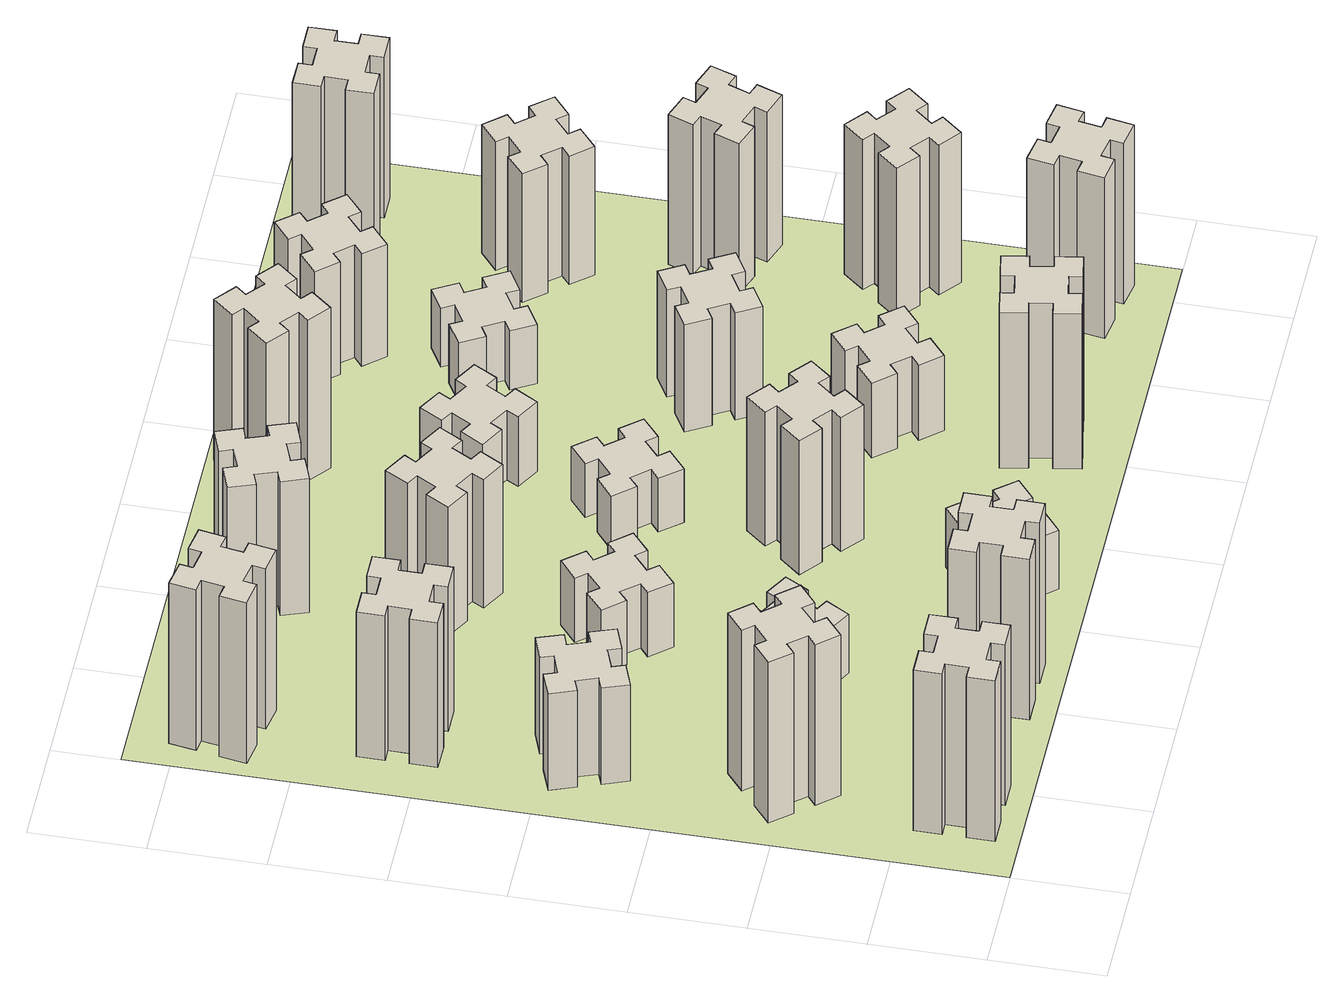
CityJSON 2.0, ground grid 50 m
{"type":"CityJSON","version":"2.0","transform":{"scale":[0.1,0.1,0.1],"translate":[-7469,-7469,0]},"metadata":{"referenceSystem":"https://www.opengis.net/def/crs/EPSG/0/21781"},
"CityObjects":{
"building1":{"type":"Building","attributes":{"class":"1000","function":"1000","usage":"1000","yearOfConstruction":2016,"roofType":"1000","measuredHeight":90,"storeysAboveGround":30,"storeysBelowGround":0},"geometry":[{"type":"Solid","lod":"1","boundaries":[[[[0,1,2,3,4,5,6,7,8,9,10,11,12,13,14,15,16,17,18,19]],[[17,16,20,21]],[[16,15,22,20]],[[15,14,23,22]],[[14,13,24,23]],[[13,12,25,24]],[[12,11,26,25]],[[11,10,27,26]],[[10,9,28,27]],[[9,8,29,28]],[[8,7,30,29]],[[7,6,31,30]],[[6,5,32,31]],[[5,4,33,32]],[[4,3,34,33]],[[3,2,35,34]],[[2,1,36,35]],[[1,0,37,36]],[[0,19,38,37]],[[19,18,39,38]],[[18,17,21,39]],[[24,25,26,27,28,29,30,31,32,33,34,35,36,37,38,39,21,20,22,23]]]]}]},
"building2":{"type":"Building","attributes":{"class":"1000","function":"1000","usage":"1000","yearOfConstruction":2016,"roofType":"1000","measuredHeight":90,"storeysAboveGround":30,"storeysBelowGround":0},"geometry":[{"type":"Solid","lod":"1","boundaries":[[[[40,41,42,43,44,45,46,47,48,49,50,51,52,53,54,55,56,57,58,59]],[[57,56,60,61]],[[56,55,62,60]],[[55,54,63,62]],[[54,53,64,63]],[[53,52,65,64]],[[52,51,66,65]],[[51,50,67,66]],[[50,49,68,67]],[[49,48,69,68]],[[48,47,70,69]],[[47,46,71,70]],[[46,45,72,71]],[[45,44,73,72]],[[44,43,74,73]],[[43,42,75,74]],[[42,41,76,75]],[[41,40,77,76]],[[40,59,78,77]],[[59,58,79,78]],[[58,57,61,79]],[[64,65,66,67,68,69,70,71,72,73,74,75,76,77,78,79,61,60,62,63]]]]}]},
"building3":{"type":"Building","attributes":{"class":"1000","function":"1000","usage":"1000","yearOfConstruction":2016,"roofType":"1000","measuredHeight":54,"storeysAboveGround":30,"storeysBelowGround":0},"geometry":[{"type":"Solid","lod":"1","boundaries":[[[[80,81,82,83,84,85,86,87,88,89,90,91,92,93,94,95,96,97,98,99]],[[97,96,100,101]],[[96,95,102,100]],[[95,94,103,102]],[[94,93,104,103]],[[93,92,105,104]],[[92,91,106,105]],[[91,90,107,106]],[[90,89,108,107]],[[89,88,109,108]],[[88,87,110,109]],[[87,86,111,110]],[[86,85,112,111]],[[85,84,113,112]],[[84,83,114,113]],[[83,82,115,114]],[[82,81,116,115]],[[81,80,117,116]],[[80,99,118,117]],[[99,98,119,118]],[[98,97,101,119]],[[104,105,106,107,108,109,110,111,112,113,114,115,116,117,118,119,101,100,102,103]]]]}]},
"building4":{"type":"Building","attributes":{"class":"1000","function":"1000","usage":"1000","yearOfConstruction":2016,"roofType":"1000","measuredHeight":81,"storeysAboveGround":30,"storeysBelowGround":0},"geometry":[{"type":"Solid","lod":"1","boundaries":[[[[120,121,122,123,124,125,126,127,128,129,130,131,132,133,134,135,136,137,138,139]],[[137,136,140,141]],[[136,135,142,140]],[[135,134,143,142]],[[134,133,144,143]],[[133,132,145,144]],[[132,131,146,145]],[[131,130,147,146]],[[130,129,148,147]],[[129,128,149,148]],[[128,127,150,149]],[[127,126,151,150]],[[126,125,152,151]],[[125,124,153,152]],[[124,123,154,153]],[[123,122,155,154]],[[122,121,156,155]],[[121,120,157,156]],[[120,139,158,157]],[[139,138,159,158]],[[138,137,141,159]],[[144,145,146,147,148,149,150,151,152,153,154,155,156,157,158,159,141,140,142,143]]]]}]},
"building5":{"type":"Building","attributes":{"class":"1000","function":"1000","usage":"1000","yearOfConstruction":2016,"roofType":"1000","measuredHeight":90,"storeysAboveGround":30,"storeysBelowGround":0},"geometry":[{"type":"Solid","lod":"1","boundaries":[[[[160,161,162,163,164,165,166,167,168,169,170,171,172,173,174,175,176,177,178,179]],[[177,176,180,181]],[[176,175,182,180]],[[175,174,183,182]],[[174,173,184,183]],[[173,172,185,184]],[[172,171,186,185]],[[171,170,187,186]],[[170,169,188,187]],[[169,168,189,188]],[[168,167,190,189]],[[167,166,191,190]],[[166,165,192,191]],[[165,164,193,192]],[[164,163,194,193]],[[163,162,195,194]],[[162,161,196,195]],[[161,160,197,196]],[[160,179,198,197]],[[179,178,199,198]],[[178,177,181,199]],[[184,185,186,187,188,189,190,191,192,193,194,195,196,197,198,199,181,180,182,183]]]]}]},
"building6":{"type":"Building","attributes":{"class":"1000","function":"1000","usage":"1000","yearOfConstruction":2016,"roofType":"1000","measuredHeight":90,"storeysAboveGround":30,"storeysBelowGround":0},"geometry":[{"type":"Solid","lod":"1","boundaries":[[[[200,201,202,203,204,205,206,207,208,209,210,211,212,213,214,215,216,217,218,219]],[[217,216,220,221]],[[216,215,222,220]],[[215,214,223,222]],[[214,213,224,223]],[[213,212,225,224]],[[212,211,226,225]],[[211,210,227,226]],[[210,209,228,227]],[[209,208,229,228]],[[208,207,230,229]],[[207,206,231,230]],[[206,205,232,231]],[[205,204,233,232]],[[204,203,234,233]],[[203,202,235,234]],[[202,201,236,235]],[[201,200,237,236]],[[200,219,238,237]],[[219,218,239,238]],[[218,217,221,239]],[[224,225,226,227,228,229,230,231,232,233,234,235,236,237,238,239,221,220,222,223]]]]}]},
"building7":{"type":"Building","attributes":{"class":"1000","function":"1000","usage":"1000","yearOfConstruction":2016,"roofType":"1000","measuredHeight":33,"storeysAboveGround":30,"storeysBelowGround":0},"geometry":[{"type":"Solid","lod":"1","boundaries":[[[[240,241,242,243,244,245,246,247,248,249,250,251,252,253,254,255,256,257,258,259]],[[257,256,260,261]],[[256,255,262,260]],[[255,254,263,262]],[[254,253,264,263]],[[253,252,265,264]],[[252,251,266,265]],[[251,250,267,266]],[[250,249,268,267]],[[249,248,269,268]],[[248,247,270,269]],[[247,246,271,270]],[[246,245,272,271]],[[245,244,273,272]],[[244,243,274,273]],[[243,242,275,274]],[[242,241,276,275]],[[241,240,277,276]],[[240,259,278,277]],[[259,258,279,278]],[[258,257,261,279]],[[264,265,266,267,268,269,270,271,272,273,274,275,276,277,278,279,261,260,262,263]]]]}]},
"building8":{"type":"Building","attributes":{"class":"1000","function":"1000","usage":"1000","yearOfConstruction":2016,"roofType":"1000","measuredHeight":36,"storeysAboveGround":30,"storeysBelowGround":0},"geometry":[{"type":"Solid","lod":"1","boundaries":[[[[280,281,282,283,284,285,286,287,288,289,290,291,292,293,294,295,296,297,298,299]],[[297,296,300,301]],[[296,295,302,300]],[[295,294,303,302]],[[294,293,304,303]],[[293,292,305,304]],[[292,291,306,305]],[[291,290,307,306]],[[290,289,308,307]],[[289,288,309,308]],[[288,287,310,309]],[[287,286,311,310]],[[286,285,312,311]],[[285,284,313,312]],[[284,283,314,313]],[[283,282,315,314]],[[282,281,316,315]],[[281,280,317,316]],[[280,299,318,317]],[[299,298,319,318]],[[298,297,301,319]],[[304,305,306,307,308,309,310,311,312,313,314,315,316,317,318,319,301,300,302,303]]]]}]},
"building9":{"type":"Building","attributes":{"class":"1000","function":"1000","usage":"1000","yearOfConstruction":2016,"roofType":"1000","measuredHeight":33,"storeysAboveGround":30,"storeysBelowGround":0},"geometry":[{"type":"Solid","lod":"1","boundaries":[[[[320,321,322,323,324,325,326,327,328,329,330,331,332,333,334,335,336,337,338,339]],[[337,336,340,341]],[[336,335,342,340]],[[335,334,343,342]],[[334,333,344,343]],[[333,332,345,344]],[[332,331,346,345]],[[331,330,347,346]],[[330,329,348,347]],[[329,328,349,348]],[[328,327,350,349]],[[327,326,351,350]],[[326,325,352,351]],[[325,324,353,352]],[[324,323,354,353]],[[323,322,355,354]],[[322,321,356,355]],[[321,320,357,356]],[[320,339,358,357]],[[339,338,359,358]],[[338,337,341,359]],[[344,345,346,347,348,349,350,351,352,353,354,355,356,357,358,359,341,340,342,343]]]]}]},
"building10":{"type":"Building","attributes":{"class":"1000","function":"1000","usage":"1000","yearOfConstruction":2016,"roofType":"1000","measuredHeight":72,"storeysAboveGround":30,"storeysBelowGround":0},"geometry":[{"type":"Solid","lod":"1","boundaries":[[[[360,361,362,363,364,365,366,367,368,369,370,371,372,373,374,375,376,377,378,379]],[[377,376,380,381]],[[376,375,382,380]],[[375,374,383,382]],[[374,373,384,383]],[[373,372,385,384]],[[372,371,386,385]],[[371,370,387,386]],[[370,369,388,387]],[[369,368,389,388]],[[368,367,390,389]],[[367,366,391,390]],[[366,365,392,391]],[[365,364,393,392]],[[364,363,394,393]],[[363,362,395,394]],[[362,361,396,395]],[[361,360,397,396]],[[360,379,398,397]],[[379,378,399,398]],[[378,377,381,399]],[[384,385,386,387,388,389,390,391,392,393,394,395,396,397,398,399,381,380,382,383]]]]}]},
"building11":{"type":"Building","attributes":{"class":"1000","function":"1000","usage":"1000","yearOfConstruction":2016,"roofType":"1000","measuredHeight":75,"storeysAboveGround":30,"storeysBelowGround":0},"geometry":[{"type":"Solid","lod":"1","boundaries":[[[[400,401,402,403,404,405,406,407,408,409,410,411,412,413,414,415,416,417,418,419]],[[417,416,420,421]],[[416,415,422,420]],[[415,414,423,422]],[[414,413,424,423]],[[413,412,425,424]],[[412,411,426,425]],[[411,410,427,426]],[[410,409,428,427]],[[409,408,429,428]],[[408,407,430,429]],[[407,406,431,430]],[[406,405,432,431]],[[405,404,433,432]],[[404,403,434,433]],[[403,402,435,434]],[[402,401,436,435]],[[401,400,437,436]],[[400,419,438,437]],[[419,418,439,438]],[[418,417,421,439]],[[424,425,426,427,428,429,430,431,432,433,434,435,436,437,438,439,421,420,422,423]]]]}]},
"building12":{"type":"Building","attributes":{"class":"1000","function":"1000","usage":"1000","yearOfConstruction":2016,"roofType":"1000","measuredHeight":75,"storeysAboveGround":30,"storeysBelowGround":0},"geometry":[{"type":"Solid","lod":"1","boundaries":[[[[440,441,442,443,444,445,446,447,448,449,450,451,452,453,454,455,456,457,458,459]],[[457,456,460,461]],[[456,455,462,460]],[[455,454,463,462]],[[454,453,464,463]],[[453,452,465,464]],[[452,451,466,465]],[[451,450,467,466]],[[450,449,468,467]],[[449,448,469,468]],[[448,447,470,469]],[[447,446,471,470]],[[446,445,472,471]],[[445,444,473,472]],[[444,443,474,473]],[[443,442,475,474]],[[442,441,476,475]],[[441,440,477,476]],[[440,459,478,477]],[[459,458,479,478]],[[458,457,461,479]],[[464,465,466,467,468,469,470,471,472,473,474,475,476,477,478,479,461,460,462,463]]]]}]},
"building13":{"type":"Building","attributes":{"class":"1000","function":"1000","usage":"1000","yearOfConstruction":2016,"roofType":"1000","measuredHeight":30,"storeysAboveGround":30,"storeysBelowGround":0},"geometry":[{"type":"Solid","lod":"1","boundaries":[[[[480,481,482,483,484,485,486,487,488,489,490,491,492,493,494,495,496,497,498,499]],[[497,496,500,501]],[[496,495,502,500]],[[495,494,503,502]],[[494,493,504,503]],[[493,492,505,504]],[[492,491,506,505]],[[491,490,507,506]],[[490,489,508,507]],[[489,488,509,508]],[[488,487,510,509]],[[487,486,511,510]],[[486,485,512,511]],[[485,484,513,512]],[[484,483,514,513]],[[483,482,515,514]],[[482,481,516,515]],[[481,480,517,516]],[[480,499,518,517]],[[499,498,519,518]],[[498,497,501,519]],[[504,505,506,507,508,509,510,511,512,513,514,515,516,517,518,519,501,500,502,503]]]]}]},
"building14":{"type":"Building","attributes":{"class":"1000","function":"1000","usage":"1000","yearOfConstruction":2016,"roofType":"1000","measuredHeight":87,"storeysAboveGround":30,"storeysBelowGround":0},"geometry":[{"type":"Solid","lod":"1","boundaries":[[[[520,521,522,523,524,525,526,527,528,529,530,531,532,533,534,535,536,537,538,539]],[[537,536,540,541]],[[536,535,542,540]],[[535,534,543,542]],[[534,533,544,543]],[[533,532,545,544]],[[532,531,546,545]],[[531,530,547,546]],[[530,529,548,547]],[[529,528,549,548]],[[528,527,550,549]],[[527,526,551,550]],[[526,525,552,551]],[[525,524,553,552]],[[524,523,554,553]],[[523,522,555,554]],[[522,521,556,555]],[[521,520,557,556]],[[520,539,558,557]],[[539,538,559,558]],[[538,537,541,559]],[[544,545,546,547,548,549,550,551,552,553,554,555,556,557,558,559,541,540,542,543]]]]}]},
"building15":{"type":"Building","attributes":{"class":"1000","function":"1000","usage":"1000","yearOfConstruction":2016,"roofType":"1000","measuredHeight":39,"storeysAboveGround":30,"storeysBelowGround":0},"geometry":[{"type":"Solid","lod":"1","boundaries":[[[[560,561,562,563,564,565,566,567,568,569,570,571,572,573,574,575,576,577,578,579]],[[577,576,580,581]],[[576,575,582,580]],[[575,574,583,582]],[[574,573,584,583]],[[573,572,585,584]],[[572,571,586,585]],[[571,570,587,586]],[[570,569,588,587]],[[569,568,589,588]],[[568,567,590,589]],[[567,566,591,590]],[[566,565,592,591]],[[565,564,593,592]],[[564,563,594,593]],[[563,562,595,594]],[[562,561,596,595]],[[561,560,597,596]],[[560,579,598,597]],[[579,578,599,598]],[[578,577,581,599]],[[584,585,586,587,588,589,590,591,592,593,594,595,596,597,598,599,581,580,582,583]]]]}]},
"building16":{"type":"Building","attributes":{"class":"1000","function":"1000","usage":"1000","yearOfConstruction":2016,"roofType":"1000","measuredHeight":90,"storeysAboveGround":30,"storeysBelowGround":0},"geometry":[{"type":"Solid","lod":"1","boundaries":[[[[600,601,602,603,604,605,606,607,608,609,610,611,612,613,614,615,616,617,618,619]],[[617,616,620,621]],[[616,615,622,620]],[[615,614,623,622]],[[614,613,624,623]],[[613,612,625,624]],[[612,611,626,625]],[[611,610,627,626]],[[610,609,628,627]],[[609,608,629,628]],[[608,607,630,629]],[[607,606,631,630]],[[606,605,632,631]],[[605,604,633,632]],[[604,603,634,633]],[[603,602,635,634]],[[602,601,636,635]],[[601,600,637,636]],[[600,619,638,637]],[[619,618,639,638]],[[618,617,621,639]],[[624,625,626,627,628,629,630,631,632,633,634,635,636,637,638,639,621,620,622,623]]]]}]},
"building17":{"type":"Building","attributes":{"class":"1000","function":"1000","usage":"1000","yearOfConstruction":2016,"roofType":"1000","measuredHeight":42,"storeysAboveGround":30,"storeysBelowGround":0},"geometry":[{"type":"Solid","lod":"1","boundaries":[[[[640,641,642,643,644,645,646,647,648,649,650,651,652,653,654,655,656,657,658,659]],[[657,656,660,661]],[[656,655,662,660]],[[655,654,663,662]],[[654,653,664,663]],[[653,652,665,664]],[[652,651,666,665]],[[651,650,667,666]],[[650,649,668,667]],[[649,648,669,668]],[[648,647,670,669]],[[647,646,671,670]],[[646,645,672,671]],[[645,644,673,672]],[[644,643,674,673]],[[643,642,675,674]],[[642,641,676,675]],[[641,640,677,676]],[[640,659,678,677]],[[659,658,679,678]],[[658,657,661,679]],[[664,665,666,667,668,669,670,671,672,673,674,675,676,677,678,679,661,660,662,663]]]]}]},
"building18":{"type":"Building","attributes":{"class":"1000","function":"1000","usage":"1000","yearOfConstruction":2016,"roofType":"1000","measuredHeight":60,"storeysAboveGround":30,"storeysBelowGround":0},"geometry":[{"type":"Solid","lod":"1","boundaries":[[[[680,681,682,683,684,685,686,687,688,689,690,691,692,693,694,695,696,697,698,699]],[[697,696,700,701]],[[696,695,702,700]],[[695,694,703,702]],[[694,693,704,703]],[[693,692,705,704]],[[692,691,706,705]],[[691,690,707,706]],[[690,689,708,707]],[[689,688,709,708]],[[688,687,710,709]],[[687,686,711,710]],[[686,685,712,711]],[[685,684,713,712]],[[684,683,714,713]],[[683,682,715,714]],[[682,681,716,715]],[[681,680,717,716]],[[680,699,718,717]],[[699,698,719,718]],[[698,697,701,719]],[[704,705,706,707,708,709,710,711,712,713,714,715,716,717,718,719,701,700,702,703]]]]}]},
"building19":{"type":"Building","attributes":{"class":"1000","function":"1000","usage":"1000","yearOfConstruction":2016,"roofType":"1000","measuredHeight":33,"storeysAboveGround":30,"storeysBelowGround":0},"geometry":[{"type":"Solid","lod":"1","boundaries":[[[[720,721,722,723,724,725,726,727,728,729,730,731,732,733,734,735,736,737,738,739]],[[737,736,740,741]],[[736,735,742,740]],[[735,734,743,742]],[[734,733,744,743]],[[733,732,745,744]],[[732,731,746,745]],[[731,730,747,746]],[[730,729,748,747]],[[729,728,749,748]],[[728,727,750,749]],[[727,726,751,750]],[[726,725,752,751]],[[725,724,753,752]],[[724,723,754,753]],[[723,722,755,754]],[[722,721,756,755]],[[721,720,757,756]],[[720,739,758,757]],[[739,738,759,758]],[[738,737,741,759]],[[744,745,746,747,748,749,750,751,752,753,754,755,756,757,758,759,741,740,742,743]]]]}]},
"building20":{"type":"Building","attributes":{"class":"1000","function":"1000","usage":"1000","yearOfConstruction":2016,"roofType":"1000","measuredHeight":90,"storeysAboveGround":30,"storeysBelowGround":0},"geometry":[{"type":"Solid","lod":"1","boundaries":[[[[760,761,762,763,764,765,766,767,768,769,770,771,772,773,774,775,776,777,778,779]],[[777,776,780,781]],[[776,775,782,780]],[[775,774,783,782]],[[774,773,784,783]],[[773,772,785,784]],[[772,771,786,785]],[[771,770,787,786]],[[770,769,788,787]],[[769,768,789,788]],[[768,767,790,789]],[[767,766,791,790]],[[766,765,792,791]],[[765,764,793,792]],[[764,763,794,793]],[[763,762,795,794]],[[762,761,796,795]],[[761,760,797,796]],[[760,779,798,797]],[[779,778,799,798]],[[778,777,781,799]],[[784,785,786,787,788,789,790,791,792,793,794,795,796,797,798,799,781,780,782,783]]]]}]},
"building21":{"type":"Building","attributes":{"class":"1000","function":"1000","usage":"1000","yearOfConstruction":2016,"roofType":"1000","measuredHeight":63,"storeysAboveGround":30,"storeysBelowGround":0},"geometry":[{"type":"Solid","lod":"1","boundaries":[[[[800,801,802,803,804,805,806,807,808,809,810,811,812,813,814,815,816,817,818,819]],[[817,816,820,821]],[[816,815,822,820]],[[815,814,823,822]],[[814,813,824,823]],[[813,812,825,824]],[[812,811,826,825]],[[811,810,827,826]],[[810,809,828,827]],[[809,808,829,828]],[[808,807,830,829]],[[807,806,831,830]],[[806,805,832,831]],[[805,804,833,832]],[[804,803,834,833]],[[803,802,835,834]],[[802,801,836,835]],[[801,800,837,836]],[[800,819,838,837]],[[819,818,839,838]],[[818,817,821,839]],[[824,825,826,827,828,829,830,831,832,833,834,835,836,837,838,839,821,820,822,823]]]]}]},
"building22":{"type":"Building","attributes":{"class":"1000","function":"1000","usage":"1000","yearOfConstruction":2016,"roofType":"1000","measuredHeight":84,"storeysAboveGround":30,"storeysBelowGround":0},"geometry":[{"type":"Solid","lod":"1","boundaries":[[[[840,841,842,843,844,845,846,847,848,849,850,851,852,853,854,855,856,857,858,859]],[[857,856,860,861]],[[856,855,862,860]],[[855,854,863,862]],[[854,853,864,863]],[[853,852,865,864]],[[852,851,866,865]],[[851,850,867,866]],[[850,849,868,867]],[[849,848,869,868]],[[848,847,870,869]],[[847,846,871,870]],[[846,845,872,871]],[[845,844,873,872]],[[844,843,874,873]],[[843,842,875,874]],[[842,841,876,875]],[[841,840,877,876]],[[840,859,878,877]],[[859,858,879,878]],[[858,857,861,879]],[[864,865,866,867,868,869,870,871,872,873,874,875,876,877,878,879,861,860,862,863]]]]}]},
"building23":{"type":"Building","attributes":{"class":"1000","function":"1000","usage":"1000","yearOfConstruction":2016,"roofType":"1000","measuredHeight":84,"storeysAboveGround":30,"storeysBelowGround":0},"geometry":[{"type":"Solid","lod":"1","boundaries":[[[[880,881,882,883,884,885,886,887,888,889,890,891,892,893,894,895,896,897,898,899]],[[897,896,900,901]],[[896,895,902,900]],[[895,894,903,902]],[[894,893,904,903]],[[893,892,905,904]],[[892,891,906,905]],[[891,890,907,906]],[[890,889,908,907]],[[889,888,909,908]],[[888,887,910,909]],[[887,886,911,910]],[[886,885,912,911]],[[885,884,913,912]],[[884,883,914,913]],[[883,882,915,914]],[[882,881,916,915]],[[881,880,917,916]],[[880,899,918,917]],[[899,898,919,918]],[[898,897,901,919]],[[904,905,906,907,908,909,910,911,912,913,914,915,916,917,918,919,901,900,902,903]]]]}]},
"building24":{"type":"Building","attributes":{"class":"1000","function":"1000","usage":"1000","yearOfConstruction":2016,"roofType":"1000","measuredHeight":72,"storeysAboveGround":30,"storeysBelowGround":0},"geometry":[{"type":"Solid","lod":"1","boundaries":[[[[920,921,922,923,924,925,926,927,928,929,930,931,932,933,934,935,936,937,938,939]],[[937,936,940,941]],[[936,935,942,940]],[[935,934,943,942]],[[934,933,944,943]],[[933,932,945,944]],[[932,931,946,945]],[[931,930,947,946]],[[930,929,948,947]],[[929,928,949,948]],[[928,927,950,949]],[[927,926,951,950]],[[926,925,952,951]],[[925,924,953,952]],[[924,923,954,953]],[[923,922,955,954]],[[922,921,956,955]],[[921,920,957,956]],[[920,939,958,957]],[[939,938,959,958]],[[938,937,941,959]],[[944,945,946,947,948,949,950,951,952,953,954,955,956,957,958,959,941,940,942,943]]]]}]},
"building25":{"type":"Building","attributes":{"class":"1000","function":"1000","usage":"1000","yearOfConstruction":2016,"roofType":"1000","measuredHeight":90,"storeysAboveGround":30,"storeysBelowGround":0},"geometry":[{"type":"Solid","lod":"1","boundaries":[[[[960,961,962,963,964,965,966,967,968,969,970,971,972,973,974,975,976,977,978,979]],[[977,976,980,981]],[[976,975,982,980]],[[975,974,983,982]],[[974,973,984,983]],[[973,972,985,984]],[[972,971,986,985]],[[971,970,987,986]],[[970,969,988,987]],[[969,968,989,988]],[[968,967,990,989]],[[967,966,991,990]],[[966,965,992,991]],[[965,964,993,992]],[[964,963,994,993]],[[963,962,995,994]],[[962,961,996,995]],[[961,960,997,996]],[[960,979,998,997]],[[979,978,999,998]],[[978,977,981,999]],[[984,985,986,987,988,989,990,991,992,993,994,995,996,997,998,999,981,980,982,983]]]]}]},
"landuse1":{"type":"LandUse","attributes":{"name":"plot1","function":"1010"},"geometry":[{"type":"MultiSurface","lod":"1","boundaries":[[[1000,1001,1002,1003]]]}]}
},
"vertices":[
[265,325,0],[265,225,0],[205,225,0],[205,105,0],[325,105,0],[325,165,0],[425,165,0],[425,105,0],[545,105,0],[545,225,0],[485,225,0],[485,325,0],[545,325,0],[545,445,0],[425,445,0],[425,385,0],[325,385,0],[325,445,0],[205,445,0],[205,325,0],[325,385,900],[325,445,900],[425,385,900],[425,445,900],[545,445,900],[545,325,900],[485,325,900],[485,225,900],[545,225,900],[545,105,900],[425,105,900],[425,165,900],[325,165,900],[325,105,900],[205,105,900],[205,225,900],[265,225,900],[265,325,900],[205,325,900],[205,445,900],
[492,1048,0],[427,1124,0],[473,1163,0],[396,1255,0],[304,1178,0],[343,1132,0],[266,1067,0],[228,1113,0],[136,1036,0],[213,944,0],[259,983,0],[323,906,0],[277,868,0],[354,776,0],[446,853,0],[408,899,0],[484,963,0],[523,917,0],[615,994,0],[538,1086,0],[484,963,900],[523,917,900],[408,899,900],[446,853,900],[354,776,900],[277,868,900],[323,906,900],[259,983,900],[213,944,900],[136,1036,900],[228,1113,900],[266,1067,900],[343,1132,900],[304,1178,900],[396,1255,900],[473,1163,900],[427,1124,900],[492,1048,900],[538,1086,900],[615,994,900],
[385,1976,0],[291,1942,0],[270,1998,0],[157,1957,0],[199,1844,0],[255,1865,0],[289,1771,0],[233,1750,0],[274,1637,0],[387,1679,0],[366,1735,0],[460,1769,0],[480,1713,0],[593,1754,0],[552,1867,0],[496,1846,0],[462,1940,0],[518,1960,0],[477,2073,0],[364,2032,0],[462,1940,540],[518,1960,540],[496,1846,540],[552,1867,540],[593,1754,540],[480,1713,540],[460,1769,540],[366,1735,540],[387,1679,540],[274,1637,540],[233,1750,540],[289,1771,540],[255,1865,540],[199,1844,540],[157,1957,540],[270,1998,540],[291,1942,540],[385,1976,540],[364,2032,540],[477,2073,540],
[485,2545,0],[485,2645,0],[545,2645,0],[545,2765,0],[425,2765,0],[425,2705,0],[325,2705,0],[325,2765,0],[205,2765,0],[205,2645,0],[265,2645,0],[265,2545,0],[205,2545,0],[205,2425,0],[325,2425,0],[325,2485,0],[425,2485,0],[425,2425,0],[545,2425,0],[545,2545,0],[425,2485,810],[425,2425,810],[325,2485,810],[325,2425,810],[205,2425,810],[205,2545,810],[265,2545,810],[265,2645,810],[205,2645,810],[205,2765,810],[325,2765,810],[325,2705,810],[425,2705,810],[425,2765,810],[545,2765,810],[545,2645,810],[485,2645,810],[485,2545,810],[545,2545,810],[545,2425,810],
[1005,325,0],[1005,225,0],[945,225,0],[945,105,0],[1065,105,0],[1065,165,0],[1165,165,0],[1165,105,0],[1285,105,0],[1285,225,0],[1225,225,0],[1225,325,0],[1285,325,0],[1285,445,0],[1165,445,0],[1165,385,0],[1065,385,0],[1065,445,0],[945,445,0],[945,325,0],[1065,385,900],[1065,445,900],[1165,385,900],[1165,445,900],[1285,445,900],[1285,325,900],[1225,325,900],[1225,225,900],[1285,225,900],[1285,105,900],[1165,105,900],[1165,165,900],[1065,165,900],[1065,105,900],[945,105,900],[945,225,900],[1005,225,900],[1005,325,900],[945,325,900],[945,445,900],
[375,3267,0],[392,3365,0],[451,3355,0],[472,3473,0],[354,3494,0],[344,3435,0],[245,3452,0],[256,3511,0],[137,3532,0],[117,3414,0],[176,3404,0],[158,3305,0],[99,3316,0],[78,3197,0],[197,3177,0],[207,3236,0],[305,3218,0],[295,3159,0],[413,3138,0],[434,3257,0],[305,3218,900],[295,3159,900],[207,3236,900],[197,3177,900],[78,3197,900],[99,3316,900],[158,3305,900],[176,3404,900],[117,3414,900],[137,3532,900],[256,3511,900],[245,3452,900],[344,3435,900],[354,3494,900],[472,3473,900],[451,3355,900],[392,3365,900],[375,3267,900],[434,3257,900],[413,3138,900],
[1086,1017,0],[1136,1104,0],[1188,1074,0],[1248,1178,0],[1144,1238,0],[1114,1186,0],[1027,1236,0],[1057,1288,0],[953,1348,0],[893,1244,0],[945,1214,0],[895,1127,0],[843,1157,0],[783,1053,0],[887,993,0],[917,1045,0],[1004,995,0],[974,943,0],[1078,883,0],[1138,987,0],[1004,995,330],[974,943,330],[917,1045,330],[887,993,330],[783,1053,330],[843,1157,330],[895,1127,330],[945,1214,330],[893,1244,330],[953,1348,330],[1057,1288,330],[1027,1236,330],[1114,1186,330],[1144,1238,330],[1248,1178,330],[1188,1074,330],[1136,1104,330],[1086,1017,330],[1138,987,330],[1078,883,330],
[1083,1972,0],[1006,1907,0],[968,1953,0],[876,1876,0],[953,1784,0],[999,1823,0],[1063,1746,0],[1017,1708,0],[1094,1616,0],[1186,1693,0],[1148,1739,0],[1224,1803,0],[1263,1757,0],[1355,1834,0],[1278,1926,0],[1232,1888,0],[1167,1964,0],[1213,2003,0],[1136,2095,0],[1044,2018,0],[1167,1964,360],[1213,2003,360],[1232,1888,360],[1278,1926,360],[1355,1834,360],[1263,1757,360],[1224,1803,360],[1148,1739,360],[1186,1693,360],[1094,1616,360],[1017,1708,360],[1063,1746,360],[999,1823,360],[953,1784,360],[876,1876,360],[968,1953,360],[1006,1907,360],[1083,1972,360],[1044,2018,360],[1136,2095,360],
[1639,343,0],[1703,266,0],[1657,228,0],[1734,136,0],[1826,213,0],[1788,259,0],[1864,323,0],[1903,277,0],[1995,354,0],[1918,446,0],[1872,408,0],[1807,484,0],[1853,523,0],[1776,615,0],[1684,538,0],[1723,492,0],[1646,427,0],[1608,473,0],[1516,396,0],[1593,304,0],[1646,427,330],[1608,473,330],[1723,492,330],[1684,538,330],[1776,615,330],[1853,523,330],[1807,484,330],[1872,408,330],[1918,446,330],[1995,354,330],[1903,277,330],[1864,323,330],[1788,259,330],[1826,213,330],[1734,136,330],[1657,228,330],[1703,266,330],[1639,343,330],[1593,304,330],[1516,396,330],
[1314,2666,0],[1227,2716,0],[1257,2768,0],[1153,2828,0],[1093,2724,0],[1145,2694,0],[1095,2607,0],[1043,2637,0],[983,2533,0],[1087,2473,0],[1117,2525,0],[1204,2475,0],[1174,2423,0],[1278,2363,0],[1338,2467,0],[1286,2497,0],[1336,2584,0],[1388,2554,0],[1448,2658,0],[1344,2718,0],[1336,2584,720],[1388,2554,720],[1286,2497,720],[1338,2467,720],[1278,2363,720],[1174,2423,720],[1204,2475,720],[1117,2525,720],[1087,2473,720],[983,2533,720],[1043,2637,720],[1095,2607,720],[1145,2694,720],[1093,2724,720],[1153,2828,720],[1257,2768,720],[1227,2716,720],[1314,2666,720],[1344,2718,720],[1448,2658,720],
[1125,3456,0],[1031,3422,0],[1010,3478,0],[897,3437,0],[939,3324,0],[995,3345,0],[1029,3251,0],[973,3230,0],[1014,3117,0],[1127,3159,0],[1106,3215,0],[1200,3249,0],[1220,3193,0],[1333,3234,0],[1292,3347,0],[1236,3326,0],[1202,3420,0],[1258,3440,0],[1217,3553,0],[1104,3512,0],[1202,3420,750],[1258,3440,750],[1236,3326,750],[1292,3347,750],[1333,3234,750],[1220,3193,750],[1200,3249,750],[1106,3215,750],[1127,3159,750],[1014,3117,750],[973,3230,750],[1029,3251,750],[995,3345,750],[939,3324,750],[897,3437,750],[1010,3478,750],[1031,3422,750],[1125,3456,750],[1104,3512,750],[1217,3553,750],
[1803,1324,0],[1739,1248,0],[1693,1286,0],[1616,1194,0],[1708,1117,0],[1746,1163,0],[1823,1099,0],[1784,1053,0],[1876,976,0],[1953,1068,0],[1907,1106,0],[1972,1183,0],[2018,1144,0],[2095,1236,0],[2003,1313,0],[1964,1267,0],[1888,1332,0],[1926,1378,0],[1834,1455,0],[1757,1363,0],[1888,1332,750],[1926,1378,750],[1964,1267,750],[2003,1313,750],[2095,1236,750],[2018,1144,750],[1972,1183,750],[1907,1106,750],[1953,1068,750],[1876,976,750],[1784,1053,750],[1823,1099,750],[1746,1163,750],[1708,1117,750],[1616,1194,750],[1693,1286,750],[1739,1248,750],[1803,1324,750],[1757,1363,750],[1834,1455,750],
[1972,1988,0],[1907,2064,0],[1953,2103,0],[1876,2195,0],[1784,2118,0],[1823,2072,0],[1746,2007,0],[1708,2053,0],[1616,1976,0],[1693,1884,0],[1739,1923,0],[1803,1846,0],[1757,1808,0],[1834,1716,0],[1926,1793,0],[1888,1839,0],[1964,1903,0],[2003,1857,0],[2095,1934,0],[2018,2026,0],[1964,1903,300],[2003,1857,300],[1888,1839,300],[1926,1793,300],[1834,1716,300],[1757,1808,300],[1803,1846,300],[1739,1923,300],[1693,1884,300],[1616,1976,300],[1708,2053,300],[1746,2007,300],[1823,2072,300],[1784,2118,300],[1876,2195,300],[1953,2103,300],[1907,2064,300],[1972,1988,300],[2018,2026,300],[2095,1934,300],
[2625,492,0],[2527,475,0],[2517,534,0],[2398,513,0],[2419,395,0],[2478,405,0],[2496,307,0],[2437,297,0],[2457,178,0],[2576,199,0],[2565,258,0],[2664,276,0],[2674,217,0],[2792,237,0],[2771,356,0],[2712,345,0],[2695,444,0],[2754,454,0],[2733,572,0],[2615,551,0],[2695,444,870],[2754,454,870],[2712,345,870],[2771,356,870],[2792,237,870],[2674,217,870],[2664,276,870],[2565,258,870],[2576,199,870],[2457,178,870],[2437,297,870],[2496,307,870],[2478,405,870],[2419,395,870],[2398,513,870],[2517,534,870],[2527,475,870],[2625,492,870],[2615,551,870],[2733,572,870],
[2026,2497,0],[2076,2584,0],[2128,2554,0],[2188,2658,0],[2084,2718,0],[2054,2666,0],[1967,2716,0],[1997,2768,0],[1893,2828,0],[1833,2724,0],[1885,2694,0],[1835,2607,0],[1783,2637,0],[1723,2533,0],[1827,2473,0],[1857,2525,0],[1944,2475,0],[1914,2423,0],[2018,2363,0],[2078,2467,0],[1944,2475,390],[1914,2423,390],[1857,2525,390],[1827,2473,390],[1723,2533,390],[1783,2637,390],[1835,2607,390],[1885,2694,390],[1833,2724,390],[1893,2828,390],[1997,2768,390],[1967,2716,390],[2054,2666,390],[2084,2718,390],[2188,2658,390],[2128,2554,390],[2076,2584,390],[2026,2497,390],[2078,2467,390],[2018,2363,390],
[1746,3383,0],[1823,3319,0],[1784,3273,0],[1876,3196,0],[1953,3288,0],[1907,3326,0],[1972,3403,0],[2018,3364,0],[2095,3456,0],[2003,3533,0],[1964,3487,0],[1888,3552,0],[1926,3598,0],[1834,3675,0],[1757,3583,0],[1803,3544,0],[1739,3468,0],[1693,3506,0],[1616,3414,0],[1708,3337,0],[1739,3468,900],[1693,3506,900],[1803,3544,900],[1757,3583,900],[1834,3675,900],[1926,3598,900],[1888,3552,900],[1964,3487,900],[2003,3533,900],[2095,3456,900],[2018,3364,900],[1972,3403,900],[1907,3326,900],[1953,3288,900],[1876,3196,900],[1784,3273,900],[1823,3319,900],[1746,3383,900],[1708,3337,900],[1616,3414,900],
[2563,1132,0],[2486,1067,0],[2448,1113,0],[2356,1036,0],[2433,944,0],[2479,983,0],[2543,906,0],[2497,868,0],[2574,776,0],[2666,853,0],[2628,899,0],[2704,963,0],[2743,917,0],[2835,994,0],[2758,1086,0],[2712,1048,0],[2647,1124,0],[2693,1163,0],[2616,1255,0],[2524,1178,0],[2647,1124,420],[2693,1163,420],[2712,1048,420],[2758,1086,420],[2835,994,420],[2743,917,420],[2704,963,420],[2628,899,420],[2666,853,420],[2574,776,420],[2497,868,420],[2543,906,420],[2479,983,420],[2433,944,420],[2356,1036,420],[2448,1113,420],[2486,1067,420],[2563,1132,420],[2524,1178,420],[2616,1255,420],
[2475,1744,0],[2525,1657,0],[2473,1627,0],[2533,1523,0],[2637,1583,0],[2607,1635,0],[2694,1685,0],[2724,1633,0],[2828,1693,0],[2768,1797,0],[2716,1767,0],[2666,1854,0],[2718,1884,0],[2658,1988,0],[2554,1928,0],[2584,1876,0],[2497,1826,0],[2467,1878,0],[2363,1818,0],[2423,1714,0],[2497,1826,600],[2467,1878,600],[2584,1876,600],[2554,1928,600],[2658,1988,600],[2718,1884,600],[2666,1854,600],[2716,1767,600],[2768,1797,600],[2828,1693,600],[2724,1633,600],[2694,1685,600],[2607,1635,600],[2637,1583,600],[2533,1523,600],[2473,1627,600],[2525,1657,600],[2475,1744,600],[2423,1714,600],[2363,1818,600],
[2475,2684,0],[2525,2597,0],[2473,2567,0],[2533,2463,0],[2637,2523,0],[2607,2575,0],[2694,2625,0],[2724,2573,0],[2828,2633,0],[2768,2737,0],[2716,2707,0],[2666,2794,0],[2718,2824,0],[2658,2928,0],[2554,2868,0],[2584,2816,0],[2497,2766,0],[2467,2818,0],[2363,2758,0],[2423,2654,0],[2497,2766,330],[2467,2818,330],[2584,2816,330],[2554,2868,330],[2658,2928,330],[2718,2824,330],[2666,2794,330],[2716,2707,330],[2768,2737,330],[2828,2633,330],[2724,2573,330],[2694,2625,330],[2607,2575,330],[2637,2523,330],[2533,2463,330],[2473,2567,330],[2525,2597,330],[2475,2684,330],[2423,2654,330],[2363,2758,330],
[3504,475,0],[3405,492,0],[3416,551,0],[3297,572,0],[3277,454,0],[3336,444,0],[3318,345,0],[3259,356,0],[3238,237,0],[3357,217,0],[3367,276,0],[3465,258,0],[3455,199,0],[3573,178,0],[3594,297,0],[3535,307,0],[3552,405,0],[3611,395,0],[3632,513,0],[3514,534,0],[3552,405,900],[3611,395,900],[3535,307,900],[3594,297,900],[3573,178,900],[3455,199,900],[3465,258,900],[3367,276,900],[3357,217,900],[3238,237,900],[3259,356,900],[3318,345,900],[3336,444,900],[3277,454,900],[3297,572,900],[3416,551,900],[3405,492,900],[3504,475,900],[3514,534,900],[3632,513,900],
[2712,3368,0],[2647,3444,0],[2693,3483,0],[2616,3575,0],[2524,3498,0],[2563,3452,0],[2486,3387,0],[2448,3433,0],[2356,3356,0],[2433,3264,0],[2479,3303,0],[2543,3226,0],[2497,3188,0],[2574,3096,0],[2666,3173,0],[2628,3219,0],[2704,3283,0],[2743,3237,0],[2835,3314,0],[2758,3406,0],[2704,3283,630],[2743,3237,630],[2628,3219,630],[2666,3173,630],[2574,3096,630],[2497,3188,630],[2543,3226,630],[2479,3303,630],[2433,3264,630],[2356,3356,630],[2448,3433,630],[2486,3387,630],[2563,3452,630],[2524,3498,630],[2616,3575,630],[2693,3483,630],[2647,3444,630],[2712,3368,630],[2758,3406,630],[2835,3314,630],
[3487,1006,0],[3552,1083,0],[3598,1044,0],[3675,1136,0],[3583,1213,0],[3544,1167,0],[3468,1232,0],[3506,1278,0],[3414,1355,0],[3337,1263,0],[3383,1224,0],[3319,1148,0],[3273,1186,0],[3196,1094,0],[3288,1017,0],[3326,1063,0],[3403,999,0],[3364,953,0],[3456,876,0],[3533,968,0],[3403,999,840],[3364,953,840],[3326,1063,840],[3288,1017,840],[3196,1094,840],[3273,1186,840],[3319,1148,840],[3383,1224,840],[3337,1263,840],[3414,1355,840],[3506,1278,840],[3468,1232,840],[3544,1167,840],[3583,1213,840],[3675,1136,840],[3598,1044,840],[3552,1083,840],[3487,1006,840],[3533,968,840],[3456,876,840],
[3520,1942,0],[3426,1976,0],[3447,2032,0],[3334,2073,0],[3293,1960,0],[3349,1940,0],[3315,1846,0],[3259,1867,0],[3217,1754,0],[3330,1713,0],[3351,1769,0],[3445,1735,0],[3424,1679,0],[3537,1637,0],[3578,1750,0],[3522,1771,0],[3556,1865,0],[3612,1844,0],[3653,1957,0],[3540,1998,0],[3556,1865,840],[3612,1844,840],[3522,1771,840],[3578,1750,840],[3537,1637,840],[3424,1679,840],[3445,1735,840],[3351,1769,840],[3330,1713,840],[3217,1754,840],[3259,1867,840],[3315,1846,840],[3349,1940,840],[3293,1960,840],[3334,2073,840],[3447,2032,840],[3426,1976,840],[3520,1942,840],[3540,1998,840],[3653,1957,840],
[3119,2563,0],[3183,2486,0],[3137,2448,0],[3214,2356,0],[3306,2433,0],[3268,2479,0],[3344,2543,0],[3383,2497,0],[3475,2574,0],[3398,2666,0],[3352,2628,0],[3287,2704,0],[3333,2743,0],[3256,2835,0],[3164,2758,0],[3203,2712,0],[3126,2647,0],[3088,2693,0],[2996,2616,0],[3073,2524,0],[3126,2647,720],[3088,2693,720],[3203,2712,720],[3164,2758,720],[3256,2835,720],[3333,2743,720],[3287,2704,720],[3352,2628,720],[3398,2666,720],[3475,2574,720],[3383,2497,720],[3344,2543,720],[3268,2479,720],[3306,2433,720],[3214,2356,720],[3137,2448,720],[3183,2486,720],[3119,2563,720],[3073,2524,720],[2996,2616,720],
[3285,3325,0],[3385,3325,0],[3385,3265,0],[3505,3265,0],[3505,3385,0],[3445,3385,0],[3445,3485,0],[3505,3485,0],[3505,3605,0],[3385,3605,0],[3385,3545,0],[3285,3545,0],[3285,3605,0],[3165,3605,0],[3165,3485,0],[3225,3485,0],[3225,3385,0],[3165,3385,0],[3165,3265,0],[3285,3265,0],[3225,3385,900],[3165,3385,900],[3225,3485,900],[3165,3485,900],[3165,3605,900],[3285,3605,900],[3285,3545,900],[3385,3545,900],[3385,3605,900],[3505,3605,900],[3505,3485,900],[3445,3485,900],[3445,3385,900],[3505,3385,900],[3505,3265,900],[3385,3265,900],[3385,3325,900],[3285,3325,900],[3285,3265,900],[3165,3265,900],
[5,3705,0],[3705,3705,0],[3705,5,0],[5,5,0]
]}
